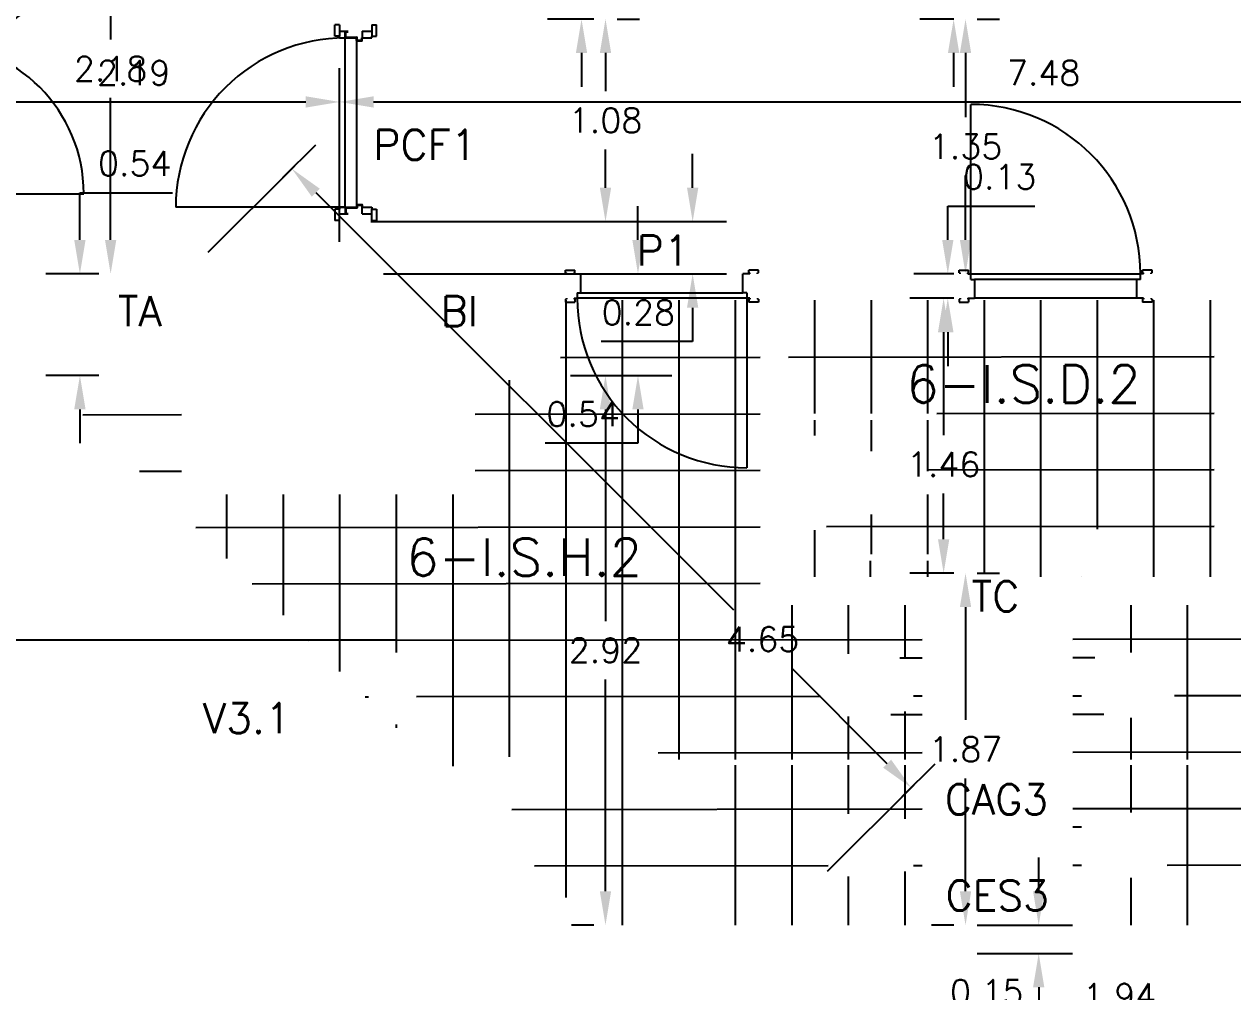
# Model space of a CAD drawing. Extents: x 19.8 to 90.6, y 5.5 to 74.
# Drawn here: x 25.14 to 31.55, y 34.26 to 39.4 of the extents above; entities that cross this region are included whole.
import ezdxf

# ---------------------------------------------------------------- set-up
doc = ezdxf.new("R2010")
doc.units = 0
doc.header["$MEASUREMENT"] = 0
doc.linetypes.add('Default', pattern=[0])
doc.linetypes.add('Solid', pattern=[0])
doc.layers.get('DEFPOINTS').update_dxf_attribs({"linetype": 'Solid'})
for name, color, linetype in [('Dimensions (COTAS)', 212, 'Solid'), ('Text O', 212, 'Default'), ('VAO', 132, 'Default')]:
    doc.layers.add(name, color=color, linetype=linetype)
doc.layers.add('PAVM', color=8, linetype='Continuous', plot=False)
doc.styles.add('Simplex', font='SIMPLEX.SHX')
doc.dimstyles.get("Standard").update_dxf_attribs({"dimtxt": 0.13, "dimasz": 0.18, "dimexe": 0.18, "dimexo": 0.0625, "dimgap": 0.09, "dimtad": 1, "dimtih": 1, "dimtoh": 1, "dimzin": 0, "dimdsep": 46, "dimtxsty": 'Simplex', "dimcen": 0.09, "dimadec": 0, "dimazin": 0, "dimtfac": 1, "dimtofl": 0, "dimtmove": 0, "dimatfit": 3, "dimfxl": 1, "dimtolj": 1, "dimtzin": 0, "dimarcsym": 0})

# ---------------------------------------------------------------- blocks, each defined once
blk = doc.blocks.new('*D20')
at = {"layer": 'DEFPOINTS', "color": 0, "transparency": 16777216}
for p in [(23.9492, 36.8731), (21.5836, 34.5076), (50.4657, 10.3566)]:
    blk.add_point(p, dxfattribs=at)
at = {"layer": 'Dimensions (COTAS)', "color": 0, "lineweight": -2, "transparency": 16777216}
for p, q in [((23.905, 36.8289), (21.4563, 34.3803)), ((21.7109, 34.3803), (34.6869, 21.4043)), ((47.9728, 8.1183), (34.9969, 21.0943)), ((50.4215, 10.3124), (47.9728, 7.8638))]:
    blk.add_line(p, q, dxfattribs=at)
at = {"layer": 'Dimensions (COTAS)', "color": 0, "transparency": 16777216}
for points in [[(21.7321, 34.4015), (21.6897, 34.3591), (21.5836, 34.5076)], [(47.9941, 8.1395), (47.9516, 8.0971), (48.1001, 7.9911)]]:
    blk.add_solid(points, dxfattribs=at)
at = {"layer": 'Dimensions (COTAS)', "color": 0, "transparency": 16777216, "insert": (34.8419, 21.2493), "char_height": 0.13, "attachment_point": 5, "rotation": 270, "style": 'Simplex'}
blk.add_mtext('\\A1;37.50', dxfattribs=at)
blk = doc.blocks.new('*D88')
at = {"layer": 'DEFPOINTS', "color": 0, "transparency": 16777216}
for p in [(23.9492, 36.8731), (22.2844, 35.2083), (29.2525, 31.5698)]:
    blk.add_point(p, dxfattribs=at)
at = {"layer": 'Dimensions (COTAS)', "color": 0, "lineweight": -2, "transparency": 16777216}
for p, q in [((23.905, 36.8289), (22.1571, 35.081)), ((22.4117, 35.081), (24.781, 32.7117)), ((27.4604, 30.0323), (25.091, 32.4017)), ((29.2083, 31.5256), (27.4604, 29.7777))]:
    blk.add_line(p, q, dxfattribs=at)
at = {"layer": 'Dimensions (COTAS)', "color": 0, "transparency": 16777216}
for points in [[(22.4329, 35.1023), (22.3904, 35.0598), (22.2844, 35.2083)], [(27.4816, 30.0535), (27.4392, 30.0111), (27.5877, 29.905)]]:
    blk.add_solid(points, dxfattribs=at)
at = {"layer": 'Dimensions (COTAS)', "color": 0, "transparency": 16777216, "insert": (24.936, 32.5567), "char_height": 0.13, "attachment_point": 5, "rotation": 270, "style": 'Simplex'}
blk.add_mtext('\\A1;7.50', dxfattribs=at)
blk = doc.blocks.new('*D113')
at = {"layer": 'DEFPOINTS', "color": 0, "transparency": 16777216}
for p in [(29.753, 35.2523), (31.2167, 33.9725), (31.1248, 33.8805)]:
    blk.add_point(p, dxfattribs=at)
at = {"layer": 'Dimensions (COTAS)', "color": 0, "lineweight": -2, "transparency": 16777216}
for p, q in [((29.7177, 35.4715), (29.5904, 35.5988)), ((29.7972, 35.2965), (29.9722, 35.4715)), ((31.169, 33.9247), (31.344, 34.0997)), ((31.344, 33.8452), (31.4713, 33.7179))]:
    blk.add_line(p, q, dxfattribs=at)
at = {"layer": 'Dimensions (COTAS)', "color": 0, "transparency": 16777216}
for points in [[(29.7389, 35.4927), (29.6965, 35.4503), (29.8449, 35.3443)], [(31.3652, 33.8664), (31.3228, 33.824), (31.2167, 33.9725)]]:
    blk.add_solid(points, dxfattribs=at)
at = {"layer": 'Dimensions (COTAS)', "color": 0, "transparency": 16777216, "insert": (30.951, 34.2382), "char_height": 0.13, "attachment_point": 5, "style": 'Simplex'}
blk.add_mtext('\\A1;1.94', dxfattribs=at)
blk = doc.blocks.new('*D116')
at = {"layer": 'DEFPOINTS', "color": 0, "transparency": 16777216}
for p in [(26.5569, 38.6323), (26.465, 38.5404), (29.753, 35.2523)]:
    blk.add_point(p, dxfattribs=at)
at = {"layer": 'Dimensions (COTAS)', "color": 0, "lineweight": -2, "transparency": 16777216}
for p, q in [((26.5092, 38.5846), (26.6842, 38.7596)), ((26.6842, 38.505), (28.901, 36.2882)), ((29.7177, 35.4715), (29.211, 35.9782)), ((29.7972, 35.2965), (29.9722, 35.4715))]:
    blk.add_line(p, q, dxfattribs=at)
at = {"layer": 'Dimensions (COTAS)', "color": 0, "transparency": 16777216}
for points in [[(26.7054, 38.5262), (26.663, 38.4838), (26.5569, 38.6323)], [(29.7389, 35.4927), (29.6965, 35.4503), (29.8449, 35.3443)]]:
    blk.add_solid(points, dxfattribs=at)
at = {"layer": 'Dimensions (COTAS)', "color": 0, "transparency": 16777216, "insert": (29.056, 36.1332), "char_height": 0.13, "attachment_point": 5, "style": 'Simplex'}
blk.add_mtext('\\A1;4.65', dxfattribs=at)
blk = doc.blocks.new('*D117')
at = {"layer": 'DEFPOINTS', "color": 0, "transparency": 16777216}
for p in [(34.2864, 38.9868), (34.2864, 38.9868), (26.811, 38.1817)]:
    blk.add_point(p, dxfattribs=at)
at = {"layer": 'Dimensions (COTAS)', "color": 0, "lineweight": -2, "transparency": 16777216}
for p, q in [((26.811, 38.2442), (26.811, 39.1668)), ((34.2864, 39.0493), (34.2864, 39.1668)), ((26.991, 38.9868), (34.1064, 38.9868))]:
    blk.add_line(p, q, dxfattribs=at)
at = {"layer": 'Dimensions (COTAS)', "color": 0, "transparency": 16777216}
for points in [[(26.991, 39.0168), (26.991, 38.9568), (26.811, 38.9868)], [(34.1064, 39.0168), (34.1064, 38.9568), (34.2864, 38.9868)]]:
    blk.add_solid(points, dxfattribs=at)
at = {"layer": 'Dimensions (COTAS)', "color": 0, "transparency": 16777216, "insert": (30.5487, 39.1418), "char_height": 0.13, "attachment_point": 5, "style": 'Simplex'}
blk.add_mtext('\\A1;7.48', dxfattribs=at)
blk = doc.blocks.new('*D119')
at = {"layer": 'DEFPOINTS', "color": 0, "transparency": 16777216}
for p in [(26.9139, 38.3509), (26.981, 38.0737), (28.685, 38.0737)]:
    blk.add_point(p, dxfattribs=at)
at = {"layer": 'Dimensions (COTAS)', "color": 0, "lineweight": -2, "transparency": 16777216}
for p, q in [((28.685, 38.5309), (28.685, 38.7109)), ((26.9764, 38.3509), (28.865, 38.3509)), ((27.0435, 38.0737), (28.865, 38.0737)), ((28.685, 37.8937), (28.685, 37.7137)), ((28.685, 37.7137), (28.1988, 37.7137))]:
    blk.add_line(p, q, dxfattribs=at)
at = {"layer": 'Dimensions (COTAS)', "color": 0, "transparency": 16777216}
for points in [[(28.655, 38.5309), (28.715, 38.5309), (28.685, 38.3509)], [(28.655, 37.8937), (28.715, 37.8937), (28.685, 38.0737)]]:
    blk.add_solid(points, dxfattribs=at)
at = {"layer": 'Dimensions (COTAS)', "color": 0, "transparency": 16777216, "insert": (28.3969, 37.8687), "char_height": 0.13, "attachment_point": 5, "style": 'Simplex'}
blk.add_mtext('\\A1;0.28', dxfattribs=at)
blk = doc.blocks.new('*D120')
at = {"layer": 'DEFPOINTS', "color": 0, "transparency": 16777216}
for p in [(26.981, 38.0737), (27.974, 37.5337), (28.3948, 37.5337)]:
    blk.add_point(p, dxfattribs=at)
at = {"layer": 'Dimensions (COTAS)', "color": 0, "lineweight": -2, "transparency": 16777216}
for p, q in [((28.3948, 38.2537), (28.3948, 38.4337)), ((27.0435, 38.0737), (28.5748, 38.0737)), ((28.0365, 37.5337), (28.5748, 37.5337)), ((28.3948, 37.3537), (28.3948, 37.1737)), ((28.3948, 37.1737), (27.9025, 37.1737))]:
    blk.add_line(p, q, dxfattribs=at)
at = {"layer": 'Dimensions (COTAS)', "color": 0, "transparency": 16777216}
for points in [[(28.3648, 38.2537), (28.4248, 38.2537), (28.3948, 38.0737)], [(28.3648, 37.3537), (28.4248, 37.3537), (28.3948, 37.5337)]]:
    blk.add_solid(points, dxfattribs=at)
at = {"layer": 'Dimensions (COTAS)', "color": 0, "transparency": 16777216, "insert": (28.1036, 37.3287), "char_height": 0.13, "attachment_point": 5, "style": 'Simplex'}
blk.add_mtext('\\A1;0.54', dxfattribs=at)
blk = doc.blocks.new('P90-13')
at = {"color": 0}
for p, q in [((0, 0), (0, 0.9)), ((-0.0619, 0.005), (-0.0619, 0.02)), ((-0.0619, 0.02), (-0.0119, 0.02)), ((-0.0619, 0.005), (-0.0569, 0.005)), ((-0.0569, 0), (-0.0569, 0.005)), ((-0.0169, 0), (-0.0169, 0.005)), ((-0.0169, 0.005), (-0.0119, 0.005)), ((-0.0169, 0), (0, 0)), ((-0.0119, 0.005), (-0.0119, 0.02)), ((0, 0), (0.9, 0)), ((0, -0.03), (0, 0)), ((0.9619, 0.02), (0.9119, 0.02)), ((0.9119, 0.005), (0.9119, 0.02)), ((0.9169, 0.005), (0.9119, 0.005)), ((0.9169, 0), (0.9169, 0.005)), ((0.9619, 0.005), (0.9569, 0.005)), ((0.9569, 0), (0.9569, 0.005)), ((0.9619, 0.005), (0.9619, 0.02)), ((0, -0.03), (0.02, -0.03)), ((0.88, -0.03), (0.02, -0.03)), ((0.02, -0.03), (0.02, -0.13)), ((0.9, -0.03), (0.88, -0.03)), ((0.88, -0.03), (0.88, -0.13)), ((0.9169, 0), (0.9, 0)), ((0.9, -0.03), (0.9, 0)), ((-0.0619, -0.135), (-0.0619, -0.15)), ((-0.0619, -0.135), (-0.0569, -0.135)), ((-0.0619, -0.15), (-0.0119, -0.15)), ((-0.0569, -0.13), (-0.0569, -0.135)), ((-0.0169, -0.13), (-0.0169, -0.135)), ((-0.0169, -0.13), (0.02, -0.13)), ((-0.0169, -0.135), (-0.0119, -0.135)), ((-0.0119, -0.135), (-0.0119, -0.15)), ((0.9169, -0.13), (0.88, -0.13)), ((0.9169, -0.135), (0.9119, -0.135)), ((0.9119, -0.135), (0.9119, -0.15)), ((0.9619, -0.15), (0.9119, -0.15)), ((0.9169, -0.13), (0.9169, -0.135)), ((0.9569, -0.13), (0.9569, -0.135)), ((0.9619, -0.135), (0.9569, -0.135)), ((0.9619, -0.135), (0.9619, -0.15))]:
    blk.add_line(p, q, dxfattribs=at)
blk.add_arc((0, 0), 0.9, 360, 90, dxfattribs=at)
blk = doc.blocks.new('*D121')
at = {"layer": 'DEFPOINTS', "color": 0, "transparency": 16777216}
for p in [(27.974, 37.5337), (28.2223, 34.6137), (28.2223, 34.6137)]:
    blk.add_point(p, dxfattribs=at)
at = {"layer": 'Dimensions (COTAS)', "color": 0, "lineweight": -2, "transparency": 16777216}
for p, q in [((28.0365, 37.5337), (28.4023, 37.5337)), ((28.2223, 37.3537), (28.2223, 36.2287)), ((28.2223, 34.7937), (28.2223, 35.9187)), ((28.1598, 34.6137), (28.0423, 34.6137))]:
    blk.add_line(p, q, dxfattribs=at)
at = {"layer": 'Dimensions (COTAS)', "color": 0, "transparency": 16777216}
for points in [[(28.1923, 37.3537), (28.2523, 37.3537), (28.2223, 37.5337)], [(28.1923, 34.7937), (28.2523, 34.7937), (28.2223, 34.6137)]]:
    blk.add_solid(points, dxfattribs=at)
at = {"layer": 'Dimensions (COTAS)', "color": 0, "transparency": 16777216, "insert": (28.2223, 36.0737), "char_height": 0.13, "attachment_point": 5, "style": 'Simplex'}
blk.add_mtext('\\A1;2.92', dxfattribs=at)
blk = doc.blocks.new('*D122')
at = {"layer": 'DEFPOINTS', "color": 0, "transparency": 16777216}
for p in [(25.432, 38.0737), (25.5952, 38.0737), (25.5952, 37.5337)]:
    blk.add_point(p, dxfattribs=at)
at = {"layer": 'Dimensions (COTAS)', "color": 0, "lineweight": -2, "transparency": 16777216}
for p, q in [((25.432, 38.2537), (25.432, 38.5049)), ((25.432, 38.5049), (25.9244, 38.5049)), ((25.5327, 38.0737), (25.252, 38.0737)), ((25.5327, 37.5337), (25.252, 37.5337)), ((25.432, 37.3537), (25.432, 37.1737))]:
    blk.add_line(p, q, dxfattribs=at)
at = {"layer": 'Dimensions (COTAS)', "color": 0, "transparency": 16777216}
for points in [[(25.402, 38.2537), (25.462, 38.2537), (25.432, 38.0737)], [(25.402, 37.3537), (25.462, 37.3537), (25.432, 37.5337)]]:
    blk.add_solid(points, dxfattribs=at)
at = {"layer": 'Dimensions (COTAS)', "color": 0, "transparency": 16777216, "insert": (25.7232, 38.6599), "char_height": 0.13, "attachment_point": 5, "style": 'Simplex'}
blk.add_mtext('\\A1;0.54', dxfattribs=at)
blk = doc.blocks.new('PCF90-17')
at = {"color": 0}
for p, q in [((0, 0.0019), (0, 0.9)), ((-0.01, 0.055), (-0.07, 0.055)), ((-0.07, 0.03), (-0.07, 0.055)), ((-0.07, 0.03), (-0.01, 0.03)), ((-0.035, 0.03), (-0.035, 0)), ((-0.001, 0), (-0.034, 0)), ((-0.01, 0.03), (-0.01, 0.055)), ((0, 0.03), (-0.01, 0.03)), ((0, 0.03), (0, 0)), ((0, 0), (0.9, 0)), ((0, 0), (0, -0.059)), ((0.9, 0.03), (0.91, 0.03)), ((0.9, 0.03), (0.9, 0)), ((0.9, 0), (0.9, -0.059)), ((0.901, 0), (0.934, 0)), ((0.91, 0.03), (0.91, 0.055)), ((0.91, 0.055), (0.97, 0.055)), ((0.97, 0.03), (0.91, 0.03)), ((0.935, 0.03), (0.935, 0)), ((0.97, 0.03), (0.97, 0.055)), ((-0.035, -0.001), (-0.035, -0.015)), ((-0.032, -0.004), (-0.032, -0.015)), ((-0.004, -0.003), (-0.031, -0.003)), ((-0.003, -0.004), (-0.003, -0.062)), ((0.011, -0.063), (-0.002, -0.063)), ((0.014, -0.06), (0.001, -0.06)), ((0.012, -0.064), (0.012, -0.086)), ((0.886, -0.06), (0.014, -0.06)), ((0.015, -0.061), (0.015, -0.089)), ((0.885, -0.061), (0.885, -0.089)), ((0.886, -0.06), (0.899, -0.06)), ((0.888, -0.064), (0.888, -0.086)), ((0.889, -0.063), (0.902, -0.063)), ((0.903, -0.004), (0.903, -0.062)), ((0.904, -0.003), (0.931, -0.003)), ((0.932, -0.004), (0.932, -0.015)), ((0.935, -0.001), (0.935, -0.015)), ((-0.035, -0.09), (0, -0.09)), ((-0.035, -0.09), (-0.035, -0.14)), ((0.011, -0.087), (0, -0.087)), ((0.014, -0.09), (0, -0.09)), ((0, -0.09), (0, -0.14)), ((0.886, -0.09), (0.9, -0.09)), ((0.889, -0.087), (0.9, -0.087)), ((0.9, -0.09), (0.9, -0.14)), ((0.935, -0.09), (0.9, -0.09)), ((0.935, -0.09), (0.935, -0.14)), ((-0.07, -0.14), (-0.07, -0.165)), ((-0.07, -0.14), (-0.01, -0.14)), ((-0.01, -0.165), (-0.07, -0.165)), ((-0.01, -0.14), (-0.01, -0.165)), ((0, -0.14), (-0.01, -0.14)), ((0.9, -0.14), (0.91, -0.14)), ((0.97, -0.14), (0.91, -0.14)), ((0.91, -0.14), (0.91, -0.165)), ((0.91, -0.165), (0.97, -0.165)), ((0.97, -0.14), (0.97, -0.165))]:
    blk.add_line(p, q, dxfattribs=at)
at = {"color": 0, "linetype": 'Default'}
for points in [[(0, -0.001, 0), (0, -0.0007, 0), (-0.0002, -0.0004, 0), (-0.0004, -0.0002, 0), (-0.0007, 0, 0), (-0.001, 0, 0)], [(0.901, 0, 0), (0.9007, 0, 0), (0.9004, -0.0002, 0), (0.9002, -0.0004, 0), (0.9, -0.0007, 0), (0.9, -0.001, 0)], [(-0.034, 0, 0), (-0.0343, 0, 0), (-0.0346, -0.0002, 0), (-0.0348, -0.0004, 0), (-0.035, -0.0007, 0), (-0.035, -0.001, 0)], [(-0.031, -0.003, 0), (-0.0313, -0.003, 0), (-0.0316, -0.0032, 0), (-0.0318, -0.0034, 0), (-0.032, -0.0037, 0), (-0.032, -0.004, 0)], [(-0.003, -0.004, 0), (-0.003, -0.0037, 0), (-0.0032, -0.0034, 0), (-0.0034, -0.0032, 0), (-0.0037, -0.003, 0), (-0.004, -0.003, 0)], [(-0.003, -0.062, 0), (-0.003, -0.0623, 0), (-0.0028, -0.0626, 0), (-0.0026, -0.0628, 0), (-0.0023, -0.063, 0), (-0.002, -0.063, 0)], [(0, -0.059, 0), (0, -0.0593, 0), (0.0002, -0.0596, 0), (0.0004, -0.0598, 0), (0.0007, -0.06, 0), (0.001, -0.06, 0)], [(0.012, -0.064, 0), (0.012, -0.0637, 0), (0.0118, -0.0634, 0), (0.0116, -0.0632, 0), (0.0113, -0.063, 0), (0.011, -0.063, 0)], [(0.015, -0.061, 0), (0.015, -0.0607, 0), (0.0148, -0.0604, 0), (0.0146, -0.0602, 0), (0.0143, -0.06, 0), (0.014, -0.06, 0)], [(0.886, -0.06, 0), (0.8857, -0.06, 0), (0.8854, -0.0602, 0), (0.8852, -0.0604, 0), (0.885, -0.0607, 0), (0.885, -0.061, 0)], [(0.889, -0.063, 0), (0.8887, -0.063, 0), (0.8884, -0.0632, 0), (0.8882, -0.0634, 0), (0.888, -0.0637, 0), (0.888, -0.064, 0)], [(0.899, -0.06, 0), (0.8993, -0.06, 0), (0.8996, -0.0598, 0), (0.8998, -0.0596, 0), (0.9, -0.0593, 0), (0.9, -0.059, 0)], [(0.902, -0.063, 0), (0.9023, -0.063, 0), (0.9026, -0.0628, 0), (0.9028, -0.0626, 0), (0.903, -0.0623, 0), (0.903, -0.062, 0)], [(0.904, -0.003, 0), (0.9037, -0.003, 0), (0.9034, -0.0032, 0), (0.9032, -0.0034, 0), (0.903, -0.0037, 0), (0.903, -0.004, 0)], [(0.932, -0.004, 0), (0.932, -0.0037, 0), (0.9318, -0.0034, 0), (0.9316, -0.0032, 0), (0.9313, -0.003, 0), (0.931, -0.003, 0)], [(0.935, -0.001, 0), (0.935, -0.0007, 0), (0.9348, -0.0004, 0), (0.9346, -0.0002, 0), (0.9343, 0, 0), (0.934, 0, 0)], [(0.011, -0.087, 0), (0.0113, -0.087, 0), (0.0116, -0.0868, 0), (0.0118, -0.0866, 0), (0.012, -0.0863, 0), (0.012, -0.086, 0)], [(0.014, -0.09, 0), (0.0143, -0.09, 0), (0.0146, -0.0898, 0), (0.0148, -0.0896, 0), (0.015, -0.0893, 0), (0.015, -0.089, 0)], [(0.014, -0.09, 0), (0.0143, -0.09, 0), (0.0146, -0.0898, 0), (0.0148, -0.0896, 0), (0.015, -0.0893, 0), (0.015, -0.089, 0)], [(0.885, -0.089, 0), (0.885, -0.0893, 0), (0.8852, -0.0896, 0), (0.8854, -0.0898, 0), (0.8857, -0.09, 0), (0.886, -0.09, 0)], [(0.885, -0.089, 0), (0.885, -0.0893, 0), (0.8852, -0.0896, 0), (0.8854, -0.0898, 0), (0.8857, -0.09, 0), (0.886, -0.09, 0)], [(0.888, -0.086, 0), (0.888, -0.0863, 0), (0.8882, -0.0866, 0), (0.8884, -0.0868, 0), (0.8887, -0.087, 0), (0.889, -0.087, 0)]]:
    blk.add_polyline3d(points, dxfattribs=at)
at = {"color": 0}
blk.add_arc((0, 0), 0.9, 360, 90, dxfattribs=at)
blk = doc.blocks.new('*D124')
at = {"layer": 'DEFPOINTS', "color": 0, "transparency": 16777216}
for p in [(24.6237, 38.9868), (26.811, 38.9868), (26.811, 38.1817)]:
    blk.add_point(p, dxfattribs=at)
at = {"layer": 'Dimensions (COTAS)', "color": 0, "lineweight": -2, "transparency": 16777216}
for p, q in [((24.6237, 39.0493), (24.6237, 39.1668)), ((26.811, 38.2442), (26.811, 39.1668)), ((24.8037, 38.9868), (26.631, 38.9868))]:
    blk.add_line(p, q, dxfattribs=at)
at = {"layer": 'Dimensions (COTAS)', "color": 0, "transparency": 16777216}
for points in [[(24.8037, 39.0168), (24.8037, 38.9568), (24.6237, 38.9868)], [(26.631, 39.0168), (26.631, 38.9568), (26.811, 38.9868)]]:
    blk.add_solid(points, dxfattribs=at)
at = {"layer": 'Dimensions (COTAS)', "color": 0, "transparency": 16777216, "insert": (25.7174, 39.1418), "char_height": 0.13, "attachment_point": 5, "style": 'Simplex'}
blk.add_mtext('\\A1;2.19', dxfattribs=at)
blk = doc.blocks.new('*D125')
at = {"layer": 'DEFPOINTS', "color": 0, "transparency": 16777216}
for p in [(25.5952, 40.2521), (25.5952, 40.2521), (25.5952, 38.0737)]:
    blk.add_point(p, dxfattribs=at)
at = {"layer": 'Dimensions (COTAS)', "color": 0, "lineweight": -2, "transparency": 16777216}
for p, q in [((25.5327, 40.2521), (25.4152, 40.2521)), ((25.5952, 40.0721), (25.5952, 39.3179)), ((25.5952, 38.2537), (25.5952, 39.0079)), ((25.5327, 38.0737), (25.4152, 38.0737))]:
    blk.add_line(p, q, dxfattribs=at)
at = {"layer": 'Dimensions (COTAS)', "color": 0, "transparency": 16777216}
for points in [[(25.5652, 40.0721), (25.6252, 40.0721), (25.5952, 40.2521)], [(25.5652, 38.2537), (25.6252, 38.2537), (25.5952, 38.0737)]]:
    blk.add_solid(points, dxfattribs=at)
at = {"layer": 'Dimensions (COTAS)', "color": 0, "transparency": 16777216, "insert": (25.5952, 39.1629), "char_height": 0.13, "attachment_point": 5, "style": 'Simplex'}
blk.add_mtext('\\A1;2.18', dxfattribs=at)
blk = doc.blocks.new('PD80-13')
at = {"color": 0}
for p, q in [((0, 0), (0, 0.7989)), ((1.6, 0), (1.6, 0.7989)), ((-0.0619, 0.005), (-0.0619, 0.02)), ((-0.0619, 0.02), (-0.0119, 0.02)), ((-0.0619, 0.005), (-0.0569, 0.005)), ((-0.0569, 0), (-0.0569, 0.005)), ((-0.0169, 0), (-0.0169, 0.005)), ((-0.0169, 0.005), (-0.0119, 0.005)), ((-0.0169, 0), (0, 0)), ((-0.0119, 0.005), (-0.0119, 0.02)), ((0, -0.03), (0, 0)), ((0, 0), (0.8, 0)), ((1.6, 0), (0.8, 0)), ((1.6, -0.03), (1.6, 0)), ((1.6169, 0), (1.6, 0)), ((1.6619, 0.02), (1.6119, 0.02)), ((1.6119, 0.005), (1.6119, 0.02)), ((1.6169, 0.005), (1.6119, 0.005)), ((1.6169, 0), (1.6169, 0.005)), ((1.6619, 0.005), (1.6569, 0.005)), ((1.6569, 0), (1.6569, 0.005)), ((1.6619, 0.005), (1.6619, 0.02)), ((0, -0.03), (0.02, -0.03)), ((0.02, -0.03), (0.02, -0.13)), ((0.8, -0.03), (0.02, -0.03)), ((0.8, 0), (0.8, -0.03)), ((0.8, 0), (0.8, -0.03)), ((0.8, -0.03), (1.58, -0.03)), ((1.58, -0.03), (1.58, -0.13)), ((1.6, -0.03), (1.58, -0.03)), ((-0.0619, -0.135), (-0.0619, -0.15)), ((-0.0619, -0.135), (-0.0569, -0.135)), ((-0.0619, -0.15), (-0.0119, -0.15)), ((-0.0569, -0.13), (-0.0569, -0.135)), ((-0.0169, -0.13), (-0.0169, -0.135)), ((-0.0169, -0.13), (0.02, -0.13)), ((-0.0169, -0.135), (-0.0119, -0.135)), ((-0.0119, -0.135), (-0.0119, -0.15)), ((1.6169, -0.13), (1.58, -0.13)), ((1.6169, -0.135), (1.6119, -0.135)), ((1.6119, -0.135), (1.6119, -0.15)), ((1.6619, -0.15), (1.6119, -0.15)), ((1.6169, -0.13), (1.6169, -0.135)), ((1.6569, -0.13), (1.6569, -0.135)), ((1.6619, -0.135), (1.6569, -0.135)), ((1.6619, -0.135), (1.6619, -0.15))]:
    blk.add_line(p, q, dxfattribs=at)
for centre, start, end in [((0, 0), 360, 90), ((1.6, 0), 90, 180)]:
    blk.add_arc(centre, 0.7989, start, end, dxfattribs=at)
blk = doc.blocks.new('L')
at = {"color": 0}
blk.add_line((0, 0.15), (0, -0.5), dxfattribs=at)
blk = doc.blocks.new('*D127')
at = {"layer": 'DEFPOINTS', "color": 0, "transparency": 16777216}
for p in [(28.2223, 39.6871), (28.0951, 39.4271), (28.2223, 39.4271)]:
    blk.add_point(p, dxfattribs=at)
at = {"layer": 'Dimensions (COTAS)', "color": 0, "lineweight": -2, "transparency": 16777216}
for p, q in [((28.0951, 39.8671), (28.0951, 40.0471)), ((28.0951, 40.0471), (28.5751, 40.0471)), ((28.1598, 39.6871), (27.9151, 39.6871)), ((28.1598, 39.4271), (27.9151, 39.4271)), ((28.0951, 39.2471), (28.0951, 39.0671))]:
    blk.add_line(p, q, dxfattribs=at)
at = {"layer": 'Dimensions (COTAS)', "color": 0, "transparency": 16777216}
for points in [[(28.0651, 39.8671), (28.1251, 39.8671), (28.0951, 39.6871)], [(28.0651, 39.2471), (28.1251, 39.2471), (28.0951, 39.4271)]]:
    blk.add_solid(points, dxfattribs=at)
at = {"layer": 'Dimensions (COTAS)', "color": 0, "transparency": 16777216, "insert": (28.3801, 40.2021), "char_height": 0.13, "attachment_point": 5, "style": 'Simplex'}
blk.add_mtext('\\A1;0.26', dxfattribs=at)
blk = doc.blocks.new('*D128')
at = {"layer": 'DEFPOINTS', "color": 0, "transparency": 16777216}
for p in [(28.2223, 39.4271), (26.9139, 38.3509), (28.2223, 38.3509)]:
    blk.add_point(p, dxfattribs=at)
at = {"layer": 'Dimensions (COTAS)', "color": 0, "lineweight": -2, "transparency": 16777216}
for p, q in [((28.2848, 39.4271), (28.4023, 39.4271)), ((28.2223, 39.2471), (28.2223, 39.044)), ((28.2223, 38.5309), (28.2223, 38.734)), ((26.9764, 38.3509), (28.4023, 38.3509))]:
    blk.add_line(p, q, dxfattribs=at)
at = {"layer": 'Dimensions (COTAS)', "color": 0, "transparency": 16777216}
for points in [[(28.1923, 39.2471), (28.2523, 39.2471), (28.2223, 39.4271)], [(28.1923, 38.5309), (28.2523, 38.5309), (28.2223, 38.3509)]]:
    blk.add_solid(points, dxfattribs=at)
at = {"layer": 'Dimensions (COTAS)', "color": 0, "transparency": 16777216, "insert": (28.2223, 38.889), "char_height": 0.13, "attachment_point": 5, "style": 'Simplex'}
blk.add_mtext('\\A1;1.08', dxfattribs=at)
blk = doc.blocks.new('*D131')
at = {"layer": 'DEFPOINTS', "color": 0, "transparency": 16777216}
for p in [(30.1337, 37.9437), (30.0174, 36.4837), (30.1337, 36.4837)]:
    blk.add_point(p, dxfattribs=at)
at = {"layer": 'Dimensions (COTAS)', "color": 0, "lineweight": -2, "transparency": 16777216}
for p, q in [((30.0712, 37.9437), (29.8374, 37.9437)), ((30.0174, 37.7637), (30.0174, 37.2165)), ((30.0174, 36.6637), (30.0174, 36.9065)), ((30.0712, 36.4837), (29.8374, 36.4837))]:
    blk.add_line(p, q, dxfattribs=at)
at = {"layer": 'Dimensions (COTAS)', "color": 0, "transparency": 16777216}
for points in [[(29.9874, 37.7637), (30.0474, 37.7637), (30.0174, 37.9437)], [(29.9874, 36.6637), (30.0474, 36.6637), (30.0174, 36.4837)]]:
    blk.add_solid(points, dxfattribs=at)
at = {"layer": 'Dimensions (COTAS)', "color": 0, "transparency": 16777216, "insert": (30.0174, 37.0615), "char_height": 0.13, "attachment_point": 5, "style": 'Simplex'}
blk.add_mtext('\\A1;1.46', dxfattribs=at)
blk = doc.blocks.new('*D132')
at = {"layer": 'DEFPOINTS', "color": 0, "transparency": 16777216}
for p in [(30.1337, 36.4837), (30.1337, 34.6137), (30.1337, 34.6137)]:
    blk.add_point(p, dxfattribs=at)
at = {"layer": 'Dimensions (COTAS)', "color": 0, "lineweight": -2, "transparency": 16777216}
for p, q in [((30.1962, 36.4837), (30.3137, 36.4837)), ((30.1337, 36.3037), (30.1337, 35.7037)), ((30.1337, 34.7937), (30.1337, 35.3937)), ((30.0712, 34.6137), (29.9537, 34.6137))]:
    blk.add_line(p, q, dxfattribs=at)
at = {"layer": 'Dimensions (COTAS)', "color": 0, "transparency": 16777216}
for points in [[(30.1037, 36.3037), (30.1637, 36.3037), (30.1337, 36.4837)], [(30.1037, 34.7937), (30.1637, 34.7937), (30.1337, 34.6137)]]:
    blk.add_solid(points, dxfattribs=at)
at = {"layer": 'Dimensions (COTAS)', "color": 0, "transparency": 16777216, "insert": (30.1337, 35.5487), "char_height": 0.13, "attachment_point": 5, "style": 'Simplex'}
blk.add_mtext('\\A1;1.87', dxfattribs=at)
blk = doc.blocks.new('*D133')
at = {"layer": 'DEFPOINTS', "color": 0, "transparency": 16777216}
for p in [(30.1337, 34.6137), (30.1337, 34.4637), (30.5221, 34.4637)]:
    blk.add_point(p, dxfattribs=at)
at = {"layer": 'Dimensions (COTAS)', "color": 0, "lineweight": -2, "transparency": 16777216}
for p, q in [((30.5221, 34.7937), (30.5221, 34.9737)), ((30.1962, 34.6137), (30.7021, 34.6137)), ((30.1962, 34.4637), (30.7021, 34.4637)), ((30.5221, 34.2837), (30.5221, 34.1037)), ((30.5221, 34.1037), (30.0606, 34.1037))]:
    blk.add_line(p, q, dxfattribs=at)
at = {"layer": 'Dimensions (COTAS)', "color": 0, "transparency": 16777216}
for points in [[(30.4921, 34.7937), (30.5521, 34.7937), (30.5221, 34.6137)], [(30.4921, 34.2837), (30.5521, 34.2837), (30.5221, 34.4637)]]:
    blk.add_solid(points, dxfattribs=at)
at = {"layer": 'Dimensions (COTAS)', "color": 0, "transparency": 16777216, "insert": (30.2463, 34.2587), "char_height": 0.13, "attachment_point": 5, "style": 'Simplex'}
blk.add_mtext('\\A1;0.15', dxfattribs=at)
blk = doc.blocks.new('*D135')
at = {"layer": 'DEFPOINTS', "color": 0, "transparency": 16777216}
for p in [(30.1337, 39.4271), (30.1337, 38.0737), (30.1337, 38.0737)]:
    blk.add_point(p, dxfattribs=at)
at = {"layer": 'Dimensions (COTAS)', "color": 0, "lineweight": -2, "transparency": 16777216}
for p, q in [((30.1962, 39.4271), (30.3137, 39.4271)), ((30.1337, 39.2471), (30.1337, 38.9054)), ((30.1337, 38.2537), (30.1337, 38.5954)), ((30.1962, 38.0737), (30.3137, 38.0737))]:
    blk.add_line(p, q, dxfattribs=at)
at = {"layer": 'Dimensions (COTAS)', "color": 0, "transparency": 16777216}
for points in [[(30.1037, 39.2471), (30.1637, 39.2471), (30.1337, 39.4271)], [(30.1037, 38.2537), (30.1637, 38.2537), (30.1337, 38.0737)]]:
    blk.add_solid(points, dxfattribs=at)
at = {"layer": 'Dimensions (COTAS)', "color": 0, "transparency": 16777216, "insert": (30.1337, 38.7504), "char_height": 0.13, "attachment_point": 5, "style": 'Simplex'}
blk.add_mtext('\\A1;1.35', dxfattribs=at)
blk = doc.blocks.new('*D136')
at = {"layer": 'DEFPOINTS', "color": 0, "transparency": 16777216}
for p in [(30.1337, 39.6771), (30.0705, 39.4271), (30.1337, 39.4271)]:
    blk.add_point(p, dxfattribs=at)
at = {"layer": 'Dimensions (COTAS)', "color": 0, "lineweight": -2, "transparency": 16777216}
for p, q in [((30.0705, 39.8571), (30.0705, 40.0371)), ((30.0705, 40.0371), (30.5566, 40.0371)), ((30.0712, 39.6771), (29.8905, 39.6771)), ((30.0712, 39.4271), (29.8905, 39.4271)), ((30.0705, 39.2471), (30.0705, 39.0671))]:
    blk.add_line(p, q, dxfattribs=at)
at = {"layer": 'Dimensions (COTAS)', "color": 0, "transparency": 16777216}
for points in [[(30.0405, 39.8571), (30.1005, 39.8571), (30.0705, 39.6771)], [(30.0405, 39.2471), (30.1005, 39.2471), (30.0705, 39.4271)]]:
    blk.add_solid(points, dxfattribs=at)
at = {"layer": 'Dimensions (COTAS)', "color": 0, "transparency": 16777216, "insert": (30.3585, 40.1921), "char_height": 0.13, "attachment_point": 5, "style": 'Simplex'}
blk.add_mtext('\\A1;0.25', dxfattribs=at)
blk = doc.blocks.new('*D137')
at = {"layer": 'DEFPOINTS', "color": 0, "transparency": 16777216}
for p in [(30.1337, 38.0737), (30.0396, 37.9437), (30.1337, 37.9437)]:
    blk.add_point(p, dxfattribs=at)
at = {"layer": 'Dimensions (COTAS)', "color": 0, "lineweight": -2, "transparency": 16777216}
for p, q in [((30.0396, 38.2537), (30.0396, 38.4337)), ((30.0396, 38.4337), (30.501, 38.4337)), ((30.0712, 38.0737), (29.8596, 38.0737)), ((30.0712, 37.9437), (29.8596, 37.9437)), ((30.0396, 37.7637), (30.0396, 37.5837))]:
    blk.add_line(p, q, dxfattribs=at)
at = {"layer": 'Dimensions (COTAS)', "color": 0, "transparency": 16777216}
for points in [[(30.0096, 38.2537), (30.0696, 38.2537), (30.0396, 38.0737)], [(30.0096, 37.7637), (30.0696, 37.7637), (30.0396, 37.9437)]]:
    blk.add_solid(points, dxfattribs=at)
at = {"layer": 'Dimensions (COTAS)', "color": 0, "transparency": 16777216, "insert": (30.3153, 38.5887), "char_height": 0.13, "attachment_point": 5, "style": 'Simplex'}
blk.add_mtext('\\A1;0.13', dxfattribs=at)

msp = doc.modelspace()

# ---------------------------------------------------------------- linework, layer by layer
at = {"layer": 'PAVM'}
for p, q in [((28.0128, 34.7612), (28.0128, 37.9337)), ((28.3128, 34.6137), (28.3128, 37.9337)), ((28.6128, 35.4937), (28.6128, 37.9337)), ((28.9128, 35.4937), (28.9128, 37.9337)), ((29.334, 37.3312), (29.334, 37.9337)), ((29.634, 37.3312), (29.634, 37.9337)), ((29.934, 37.3312), (29.934, 37.9337)), ((31.0421, 37.9437), (30.1821, 37.9437)), ((30.234, 36.4837), (30.234, 37.9337)), ((30.534, 36.4637), (30.534, 37.9337)), ((30.834, 36.7172), (30.834, 37.9337)), ((31.134, 36.4637), (31.134, 37.9341)), ((31.434, 36.4641), (31.434, 37.9346)), ((27.984, 37.629), (29.044, 37.6304)), ((29.194, 37.6307), (31.454, 37.6338)), ((27.7128, 35.508), (27.7128, 37.5095)), ((25.4485, 37.3255), (25.9706, 37.3262)), ((27.5306, 37.3283), (29.044, 37.3304)), ((29.334, 37.2154), (29.334, 37.2962)), ((29.634, 37.1324), (29.634, 37.2962)), ((29.934, 37.0257), (29.934, 37.2962)), ((29.9815, 37.3317), (31.454, 37.3338)), ((25.7481, 37.0259), (25.9706, 37.0262)), ((27.5306, 37.0283), (29.044, 37.0304)), ((29.9302, 37.0317), (31.454, 37.0338)), ((26.2128, 36.5612), (26.2128, 36.9015)), ((26.5128, 36.2612), (26.5128, 36.9015)), ((26.8128, 35.9612), (26.8128, 36.9015)), ((27.1128, 36.0614), (27.1128, 36.9015)), ((27.4128, 35.4581), (27.4128, 36.9015)), ((29.934, 36.5838), (29.934, 36.9018)), ((29.634, 36.5838), (29.634, 36.795)), ((26.0477, 36.7263), (29.044, 36.7304)), ((29.334, 36.4637), (29.334, 36.7121)), ((29.3951, 36.7309), (31.454, 36.7338)), ((29.6299, 36.4637), (29.6299, 36.5488)), ((29.934, 36.4637), (29.934, 36.5488)), ((30.7474, 36.4637), (30.7474, 36.4641)), ((26.3473, 36.4267), (29.044, 36.4304)), ((29.2128, 35.4937), (29.2128, 36.3137)), ((29.5128, 36.0544), (29.5128, 36.3137)), ((29.8128, 36.0282), (29.8128, 36.3137)), ((31.0128, 36.0626), (31.0128, 36.3137)), ((31.3128, 35.4937), (31.3128, 36.3137)), ((26.6469, 36.1271), (29.9028, 36.1316)), ((30.7028, 36.1327), (33.5098, 36.1366)), ((29.7856, 36.0337), (29.9028, 36.0337)), ((30.8199, 36.0337), (30.7028, 36.0337)), ((26.9464, 35.8275), (26.965, 35.8276)), ((27.2194, 35.8279), (29.3644, 35.8309)), ((29.8568, 35.8316), (29.9028, 35.8316)), ((30.7028, 35.8327), (30.7488, 35.8328)), ((31.2424, 35.8335), (33.5098, 35.8366)), ((29.8128, 35.4937), (29.8128, 35.7493)), ((27.1128, 35.6612), (27.1128, 35.6798)), ((29.5128, 35.4937), (29.5128, 35.723)), ((29.737, 35.7337), (29.9028, 35.7337)), ((30.8686, 35.7337), (30.7028, 35.7337)), ((31.0128, 35.4937), (31.0128, 35.7149)), ((28.5028, 35.5297), (29.9028, 35.5316)), ((30.7028, 35.5327), (32.1028, 35.5347)), ((28.9128, 34.6137), (28.9128, 35.4637)), ((29.2128, 34.6137), (29.2128, 35.4637)), ((29.5128, 35.2044), (29.5128, 35.4637)), ((29.8128, 35.1782), (29.8128, 35.4637)), ((31.0128, 35.2126), (31.0128, 35.4637)), ((31.3128, 34.6137), (31.3128, 35.4637)), ((27.7251, 35.2286), (29.9028, 35.2316)), ((30.7028, 35.2327), (32.8831, 35.2358)), ((30.7488, 35.1337), (30.7028, 35.1337)), ((27.8452, 34.9288), (29.4037, 34.9309)), ((29.8568, 34.9316), (29.9028, 34.9316)), ((30.7028, 34.9327), (30.7488, 34.9328)), ((31.2044, 34.9334), (32.5827, 34.9353)), ((29.5128, 34.6137), (29.5128, 34.873)), ((29.8128, 34.6137), (29.8128, 34.8993)), ((31.0128, 34.6137), (31.0128, 34.8649))]:
    msp.add_line(p, q, dxfattribs=at)
at = {"layer": 'Text O', "color": 7}
msp.add_line((27.1128, 36.1278), (23.7096, 36.1278), dxfattribs=at)

# ---------------------------------------------------------------- block references
at = {"layer": 'Dimensions (COTAS)', "rotation": 315.0000000000034}
for p in [(26.465, 38.5404), (29.753, 35.2523)]:
    msp.add_blockref('L', p, dxfattribs=at)
at = {"layer": 'VAO'}
for name, p, rotation in [('PD80-13', (24.6537, 40.0996), 269.9999999984854), ('PCF90-17', (26.841, 38.4271), 90), ('P90-13', (28.9721, 37.9437), 180)]:
    msp.add_blockref(name, p, dxfattribs=dict(at, rotation=rotation))
msp.add_blockref('P90-13', (30.1621, 38.0737), dxfattribs=at)

# ---------------------------------------------------------------- texts
at = {"layer": 'Text O', "style": 'Simplex'}
for s, p in [('PCF1', (26.9899, 38.6789)), ('P1', (28.3873, 38.1172)), ('TA', (25.6328, 37.7959)), ('BI', (27.3467, 37.7959)), ('TC', (30.1657, 36.2805)), ('V3.1', (26.0852, 35.6333)), ('CAG3', (30.0238, 35.202)), ('CES3', (30.028, 34.6917))]:
    msp.add_text(s, height=0.16, dxfattribs=at).set_placement(p)
at = {"layer": 'Text O', "color": 7, "style": 'Simplex'}
for s, p in [('6-I.S.D.2', (29.8202, 37.3891)), ('6-I.S.H.2', (27.1653, 36.4687))]:
    msp.add_text(s, height=0.2, dxfattribs=at).set_placement(p)

# ---------------------------------------------------------------- dimensions: what is measured, and where the dimension line sits
at = {"layer": 'Dimensions (COTAS)'}
for base, p1, p2, angle, picture, middle in [((25.5952, 40.2521), (25.5952, 38.0737), (25.5952, 40.2521), 90, '*D125', (25.5952, 39.1629)), ((28.2223, 38.3509), (28.2223, 39.4271), (26.9139, 38.3509), 90, '*D128', (28.2223, 38.889)), ((30.1337, 38.0737), (30.1337, 39.4271), (30.1337, 38.0737), 90, '*D135', (30.1337, 38.7504)), ((26.811, 38.9868), (24.6237, 38.9868), (26.811, 38.1817), 0, '*D124', (25.7174, 39.1418)), ((34.2864, 38.9868), (26.811, 38.1817), (34.2864, 38.9868), 0, '*D117', (30.5487, 39.1418)), ((28.2223, 34.6137), (27.974, 37.5337), (28.2223, 34.6137), 90, '*D121', (28.2223, 36.0737)), ((30.1337, 34.6137), (30.1337, 36.4837), (30.1337, 34.6137), 90, '*D132', (30.1337, 35.5487))]:
    dim = msp.add_linear_dim(base=base, p1=p1, p2=p2, angle=angle, dimstyle='Standard', dxfattribs=at)
    dim.commit()
    dim.dimension.update_dxf_attribs({"geometry": picture, "text_midpoint": middle})
for base, p1, p2, angle, picture, middle in [((28.0951, 39.4271), (28.2223, 39.6871), (28.2223, 39.4271), 90, '*D127', (28.3801, 40.0471)), ((30.0705, 39.4271), (30.1337, 39.6771), (30.1337, 39.4271), 90, '*D136', (30.3585, 40.0371)), ((26.5569, 38.6323), (29.753, 35.2523), (26.465, 38.5404), 315, '*D116', (29.056, 36.1332)), ((25.432, 38.0737), (25.5952, 37.5337), (25.5952, 38.0737), 90, '*D122', (25.7232, 38.5049)), ((28.685, 38.0737), (26.9139, 38.3509), (26.981, 38.0737), 90, '*D119', (28.3969, 37.7137)), ((30.0396, 37.9437), (30.1337, 38.0737), (30.1337, 37.9437), 90, '*D137', (30.3153, 38.4337)), ((28.3948, 37.5337), (26.981, 38.0737), (27.974, 37.5337), 90, '*D120', (28.1036, 37.1737)), ((30.0174, 36.4837), (30.1337, 37.9437), (30.1337, 36.4837), 90, '*D131', (30.0174, 37.0615)), ((31.2167, 33.9725), (29.753, 35.2523), (31.1248, 33.8805), 315, '*D113', (30.951, 34.2382)), ((30.5221, 34.4637), (30.1337, 34.6137), (30.1337, 34.4637), 90, '*D133', (30.2463, 34.1037))]:
    dim = msp.add_linear_dim(base=base, p1=p1, p2=p2, angle=angle, dimstyle='Standard', dxfattribs=at)
    dim.commit()
    dim.dimension.update_dxf_attribs({"geometry": picture, "text_midpoint": middle, "dimtype": 160})
for base, p1, picture, middle in [((21.5836, 34.5076), (50.4657, 10.3566), '*D20', (34.8419, 21.2493)), ((22.2844, 35.2083), (29.2525, 31.5698), '*D88', (24.936, 32.5567))]:
    dim = msp.add_linear_dim(base=base, p1=p1, p2=(23.9492, 36.8731), angle=315, dimstyle='Standard', dxfattribs=at)
    dim.commit()
    dim.dimension.update_dxf_attribs({"geometry": picture, "text_midpoint": middle, "dimtype": 160, "text_rotation": -90})

doc.saveas('drawing.dxf')
